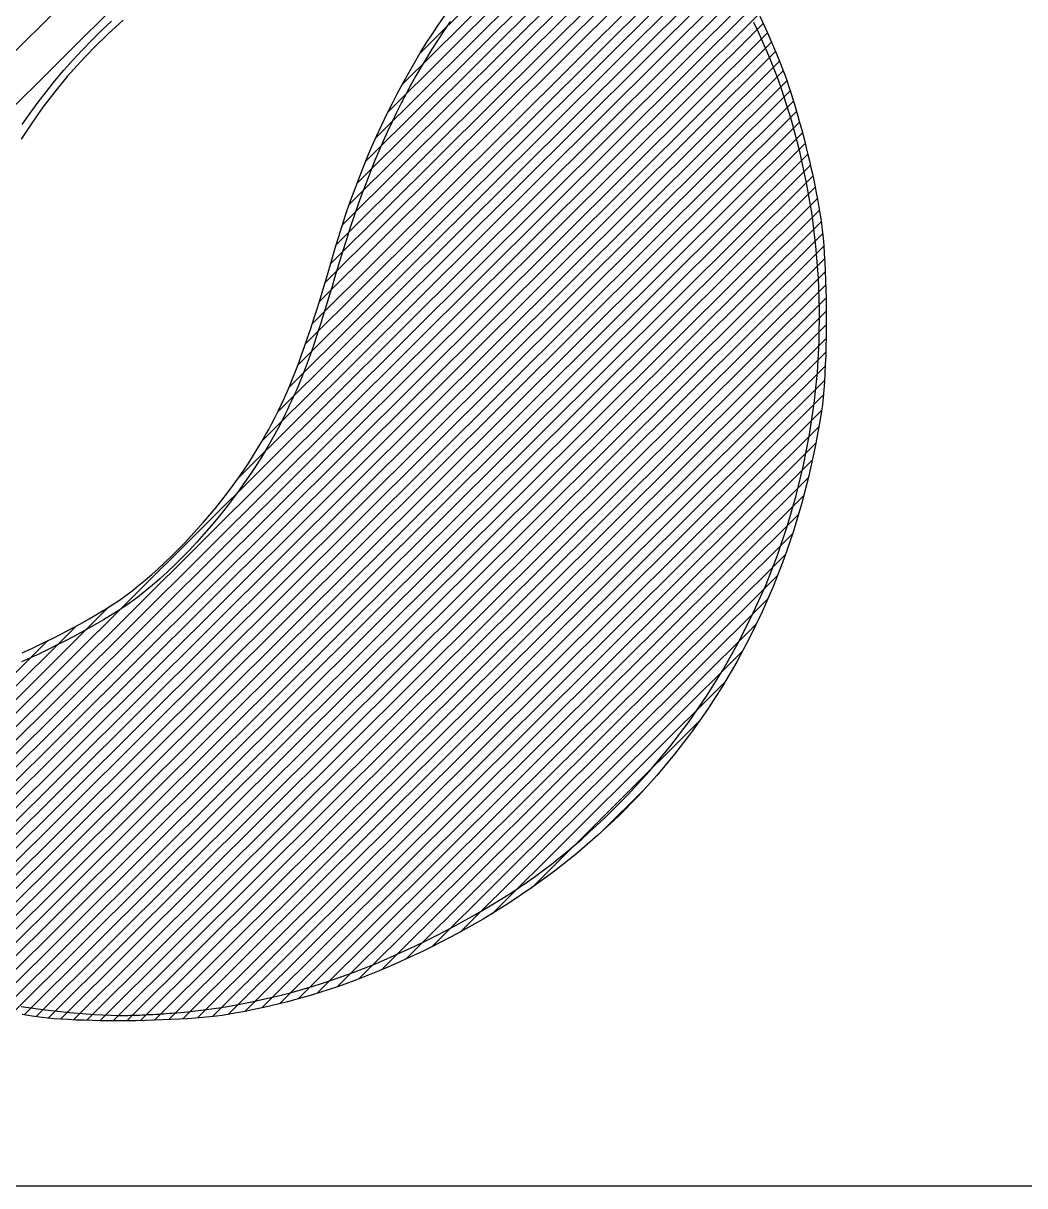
# Model space of a CAD drawing. Extents: x 0 to 420, y -1 to 297.
# Drawn here: x 192.25 to 201.67, y -0.6 to 10.33 of the extents above; entities that cross this region are included whole.
import ezdxf

# ---------------------------------------------------------------- set-up
doc = ezdxf.new("R2010")
doc.units = 0
doc.layers.get('0').update_dxf_attribs({"color": 15, "linetype": 'CONTINUOUS'})
doc.layers.add('SCD_DRAW', color=11, linetype='CONTINUOUS')

# ---------------------------------------------------------------- blocks, each defined once
blk = doc.blocks.new('EX_A3Frame_SysCAD2')
at = {"linetype": 'CONTINUOUS'}
for p, q in [((187.112118, 5.031344), (195.78296, 13.662044)), ((187.112118, 5.031344), (195.78296, 13.662044)), ((187.269975, 4.680573), (196.13285, 13.502416)), ((187.269975, 4.680573), (196.13285, 13.502416)), ((195.19632, 8.252748), (198.469636, 11.51091)), ((195.19632, 8.252748), (198.469636, 11.51091)), ((195.253194, 8.436344), (198.358524, 11.527298)), ((195.253194, 8.436344), (198.358524, 11.527298)), ((195.317493, 8.627516), (198.233002, 11.529528)), ((195.317493, 8.627516), (198.233002, 11.529528)), ((195.390287, 8.826959), (198.100553, 11.524678)), ((195.390287, 8.826959), (198.100553, 11.524678)), ((195.473386, 9.036658), (197.961653, 11.513404)), ((195.473386, 9.036658), (197.961653, 11.513404)), ((195.569239, 9.259028), (197.814347, 11.493742)), ((195.569239, 9.259028), (197.814347, 11.493742)), ((195.090177, 7.893314), (198.601932, 11.388812)), ((195.090177, 7.893314), (198.601932, 11.388812)), ((195.143793, 8.07348), (198.542557, 11.456509)), ((195.143793, 8.07348), (198.542557, 11.456509)), ((195.681658, 9.49791), (197.655584, 11.462698)), ((195.681658, 9.49791), (197.655584, 11.462698)), ((195.816953, 9.759565), (197.480124, 11.415035)), ((195.816953, 9.759565), (197.480124, 11.415035)), ((195.034482, 7.710893), (198.656829, 11.31647)), ((195.034482, 7.710893), (198.656829, 11.31647)), ((195.987438, 10.05625), (197.276909, 11.339752)), ((195.987438, 10.05625), (197.276909, 11.339752)), ((194.906524, 7.317715), (198.764094, 11.157426)), ((194.906524, 7.317715), (198.764094, 11.157426)), ((194.970174, 7.508057), (198.713844, 11.234394)), ((194.970174, 7.508057), (198.713844, 11.234394)), ((194.83541, 7.119946), (198.812947, 11.079069)), ((194.83541, 7.119946), (198.812947, 11.079069)), ((194.751988, 6.910359), (198.860481, 10.99983)), ((194.751988, 6.910359), (198.860481, 10.99983)), ((194.498767, 6.40434), (198.952958, 10.837909)), ((194.498767, 6.40434), (198.952958, 10.837909)), ((194.64569, 6.677568), (198.907173, 10.919321)), ((194.64569, 6.677568), (198.907173, 10.919321)), ((194.27001, 6.04894), (198.99815, 10.755191)), ((194.27001, 6.04894), (198.99815, 10.755191)), ((190.068811, 1.740206), (199.042282, 10.672133)), ((190.068811, 1.740206), (199.042282, 10.672133)), ((190.152714, 1.696735), (199.085625, 10.588291)), ((190.152714, 1.696735), (199.085625, 10.588291)), ((190.237403, 1.653742), (199.128284, 10.503462)), ((190.237403, 1.653742), (199.128284, 10.503462)), ((190.322531, 1.611491), (199.170037, 10.418037)), ((190.322531, 1.611491), (199.170037, 10.418037)), ((196.158629, 10.323421), (196.218461, 10.410454)), ((199.178596, 10.40021), (199.220614, 10.311013)), ((190.408588, 1.570165), (199.210954, 10.331779)), ((190.408588, 1.570165), (199.210954, 10.331779)), ((192.987947, 10.263723), (193.082549, 10.35177)), ((193.189554, 10.360766), (193.050717, 10.234601)), ((196.099892, 10.234896), (196.158629, 10.323421)), ((196.26589, 10.348509), (196.201138, 10.253337)), ((199.166847, 10.248392), (199.123374, 10.341229)), ((199.220614, 10.311013), (199.261112, 10.222105)), ((190.49562, 1.529801), (199.250986, 10.244633)), ((190.49562, 1.529801), (199.250986, 10.244633)), ((192.805483, 10.081349), (192.895576, 10.17357)), ((192.895576, 10.17357), (192.987947, 10.263723)), ((193.050717, 10.234601), (192.917019, 10.104234)), ((196.042271, 10.144919), (196.099892, 10.234896)), ((196.201138, 10.253337), (196.146972, 10.170689)), ((199.208713, 10.155843), (199.166847, 10.248392)), ((199.261112, 10.222105), (199.299817, 10.133964)), ((190.583642, 1.490431), (199.29005, 10.156531)), ((190.583642, 1.490431), (199.29005, 10.156531)), ((190.672689, 1.45208), (199.328042, 10.067363)), ((190.672689, 1.45208), (199.328042, 10.067363)), ((192.717712, 9.987095), (192.805483, 10.081349)), ((192.917019, 10.104234), (192.788608, 9.969816)), ((195.985783, 10.053526), (196.042271, 10.144919)), ((196.094335, 10.088018), (196.043158, 10.005165)), ((196.146972, 10.170689), (196.094335, 10.088018)), ((199.248673, 10.064118), (199.208713, 10.155843)), ((199.286433, 9.973753), (199.248673, 10.064118)), ((199.299817, 10.133964), (199.336456, 10.04707)), ((190.761638, 1.415243), (199.364352, 9.978129)), ((190.761638, 1.415243), (199.364352, 9.978129)), ((192.63231, 9.890849), (192.717712, 9.987095)), ((192.788608, 9.969816), (192.665632, 9.831496)), ((195.876277, 9.86664), (195.930445, 9.960754)), ((195.930445, 9.960754), (195.985783, 10.053526)), ((196.043158, 10.005165), (195.993368, 9.921968)), ((199.321695, 9.885282), (199.286433, 9.973753)), ((199.336456, 10.04707), (199.370756, 9.961901)), ((199.370756, 9.961901), (199.402444, 9.878937)), ((190.852806, 1.379004), (199.399697, 9.886326)), ((190.852806, 1.379004), (199.399697, 9.886326)), ((192.549321, 9.792647), (192.63231, 9.890849)), ((195.823296, 9.771221), (195.876277, 9.86664)), ((195.993368, 9.921968), (195.944894, 9.838265)), ((199.354162, 9.799241), (199.321695, 9.885282)), ((199.402444, 9.878937), (199.419268, 9.832625)), ((190.945085, 1.34387), (199.433252, 9.79274)), ((190.945085, 1.34387), (199.433252, 9.79274)), ((192.468793, 9.692528), (192.549321, 9.792647)), ((192.665632, 9.831496), (192.548237, 9.689424)), ((195.77152, 9.674535), (195.823296, 9.771221)), ((195.897666, 9.753894), (195.851612, 9.668696)), ((195.944894, 9.838265), (195.897666, 9.753894)), ((199.383538, 9.716167), (199.354162, 9.799241)), ((199.419268, 9.832625), (199.436178, 9.784242)), ((199.436178, 9.784242), (199.453135, 9.733943)), ((191.039026, 1.30969), (199.465258, 9.696913)), ((191.039026, 1.30969), (199.465258, 9.696913)), ((192.390769, 9.590527), (192.468793, 9.692528)), ((192.548237, 9.689424), (192.436575, 9.543748)), ((195.720967, 9.576618), (195.77152, 9.674535)), ((195.851612, 9.668696), (195.80666, 9.582507)), ((199.476121, 9.422696), (199.383538, 9.716167)), ((199.453135, 9.733943), (199.470099, 9.681884)), ((199.470099, 9.681884), (199.487032, 9.62822)), ((199.487032, 9.62822), (199.503893, 9.573108)), ((191.133629, 1.276871), (199.495669, 9.600197)), ((191.133629, 1.276871), (199.495669, 9.600197)), ((192.315297, 9.486685), (192.390769, 9.590527)), ((192.436575, 9.543748), (192.330792, 9.39462)), ((195.671655, 9.477507), (195.720967, 9.576618)), ((195.80666, 9.582507), (195.76274, 9.495169)), ((199.503893, 9.573108), (199.520644, 9.516703)), ((199.520644, 9.516703), (199.537242, 9.459161)), ((191.22944, 1.245252), (199.524854, 9.502262)), ((191.22944, 1.245252), (199.524854, 9.502262)), ((192.24242, 9.381037), (192.315297, 9.486685)), ((195.623603, 9.377239), (195.671655, 9.477507)), ((195.719782, 9.406518), (195.677712, 9.316394)), ((195.76274, 9.495169), (195.719782, 9.406518)), ((199.554701, 9.127475), (199.476121, 9.422696)), ((199.537242, 9.459161), (199.553651, 9.400636)), ((191.326393, 1.2149), (199.552907, 9.403328)), ((191.326393, 1.2149), (199.552907, 9.403328)), ((191.424718, 1.185785), (199.57996, 9.303271)), ((191.424718, 1.185785), (199.57996, 9.303271)), ((192.330792, 9.39462), (192.231036, 9.242189)), ((195.576828, 9.275851), (195.623603, 9.377239)), ((195.677712, 9.316394), (195.636461, 9.224635)), ((199.553651, 9.400636), (199.56983, 9.341287)), ((199.56983, 9.341287), (199.585741, 9.281267)), ((191.524353, 1.157974), (199.606023, 9.202229)), ((191.524353, 1.157974), (199.606023, 9.202229)), ((195.531349, 9.173382), (195.576828, 9.275851)), ((195.636461, 9.224635), (195.595958, 9.131081)), ((199.585741, 9.281267), (199.601341, 9.220734)), ((199.601341, 9.220734), (199.616593, 9.159842)), ((191.62408, 1.131821), (199.630803, 9.101476)), ((191.62408, 1.131821), (199.630803, 9.101476)), ((195.487184, 9.069866), (195.531349, 9.173382)), ((195.595958, 9.131081), (195.55613, 9.035569)), ((199.619372, 8.830936), (199.554701, 9.127475)), ((199.616593, 9.159842), (199.631457, 9.098748)), ((199.631457, 9.098748), (199.645893, 9.037608)), ((191.726428, 1.106711), (199.6549, 8.998477)), ((191.726428, 1.106711), (199.6549, 8.998477)), ((195.44435, 8.965341), (195.487184, 9.069866)), ((195.55613, 9.035569), (195.516907, 8.937939)), ((199.645893, 9.037608), (199.659862, 8.976575)), ((199.659862, 8.976575), (199.673323, 8.915808)), ((191.830195, 1.083013), (199.67795, 8.894436)), ((191.830195, 1.083013), (199.67795, 8.894436)), ((195.362751, 8.753414), (195.402866, 8.859845)), ((195.402866, 8.859845), (195.44435, 8.965341)), ((195.516907, 8.937939), (195.478218, 8.838029)), ((199.673323, 8.915808), (199.686239, 8.855461)), ((191.93509, 1.060834), (199.699798, 8.789596)), ((191.93509, 1.060834), (199.699798, 8.789596)), ((195.324021, 8.646086), (195.362751, 8.753414)), ((195.478218, 8.838029), (195.439991, 8.735679)), ((199.67023, 8.533519), (199.619372, 8.830936)), ((199.686239, 8.855461), (199.698568, 8.795691)), ((199.698568, 8.795691), (199.710272, 8.736653)), ((192.041808, 1.040074), (199.720444, 8.683161)), ((192.041808, 1.040074), (199.720444, 8.683161)), ((195.286694, 8.537897), (195.324021, 8.646086)), ((195.439991, 8.735679), (195.402157, 8.630727)), ((199.710272, 8.736653), (199.721309, 8.678503)), ((199.721309, 8.678503), (199.731643, 8.621396)), ((192.150065, 1.020844), (199.739599, 8.575242)), ((192.150065, 1.020844), (199.739599, 8.575242)), ((195.250791, 8.428885), (195.286694, 8.537897)), ((195.402157, 8.630727), (195.364642, 8.52301)), ((199.707369, 8.235656), (199.67023, 8.533519)), ((199.731643, 8.621396), (199.741233, 8.565489)), ((199.741233, 8.565489), (199.750037, 8.510937)), ((192.259784, 1.003203), (199.756687, 8.465399)), ((192.259784, 1.003203), (199.756687, 8.465399)), ((195.216327, 8.319086), (195.250791, 8.428885)), ((195.364642, 8.52301), (195.327377, 8.41237)), ((199.750037, 8.510937), (199.75868, 8.450536)), ((199.75868, 8.450536), (199.766577, 8.385169)), ((192.371236, 0.987155), (199.770139, 8.351802)), ((192.371236, 0.987155), (199.770139, 8.351802)), ((195.183322, 8.208537), (195.216327, 8.319086)), ((195.327377, 8.41237), (195.29029, 8.298643)), ((199.766577, 8.385169), (199.773727, 8.315299)), ((199.773727, 8.315299), (199.780132, 8.241387)), ((192.484811, 0.973218), (199.780617, 8.235247)), ((192.484811, 0.973218), (199.780617, 8.235247)), ((195.146952, 8.084209), (195.183322, 8.208537)), ((195.29029, 8.298643), (195.25331, 8.181669)), ((199.730885, 7.937787), (199.707369, 8.235656)), ((199.780132, 8.241387), (199.78579, 8.163893)), ((192.602951, 0.963322), (199.788823, 8.115925)), ((192.602951, 0.963322), (199.788823, 8.115925)), ((195.25331, 8.181669), (195.216366, 8.061287)), ((199.78579, 8.163893), (199.790701, 8.083279)), ((192.723669, 0.956495), (199.795081, 7.995169)), ((192.723669, 0.956495), (199.795081, 7.995169)), ((195.112009, 7.966202), (195.146952, 8.084209)), ((195.216366, 8.061287), (195.179386, 7.937335)), ((199.790701, 8.083279), (199.794865, 8.000007)), ((199.794865, 8.000007), (199.798282, 7.914537)), ((195.078371, 7.854204), (195.112009, 7.966202)), ((195.179386, 7.937335), (195.155477, 7.856501)), ((199.740874, 7.640344), (199.730885, 7.937787)), ((199.798282, 7.914537), (199.800951, 7.827331)), ((192.84664, 0.951913), (199.799661, 7.872743)), ((192.84664, 0.951913), (199.799661, 7.872743)), ((195.045922, 7.747905), (195.078371, 7.854204)), ((195.132346, 7.779148), (195.109931, 7.705104)), ((195.155477, 7.856501), (195.132346, 7.779148)), ((199.800951, 7.827331), (199.802874, 7.738849)), ((192.971345, 0.949162), (199.802694, 7.748884)), ((192.971345, 0.949162), (199.802694, 7.748884)), ((195.014538, 7.646996), (195.045922, 7.747905)), ((195.109931, 7.705104), (195.088167, 7.634195)), ((199.802874, 7.738849), (199.804047, 7.649555)), ((193.097763, 0.94801), (199.804248, 7.623447)), ((193.097763, 0.94801), (199.804248, 7.623447)), ((194.95449, 7.460101), (194.984101, 7.551164)), ((194.984101, 7.551164), (195.014538, 7.646996)), ((195.066993, 7.566253), (195.046345, 7.501102)), ((195.088167, 7.634195), (195.066993, 7.566253)), ((199.737429, 7.343765), (199.740874, 7.640344)), ((199.804047, 7.649555), (199.804472, 7.559908)), ((199.804472, 7.559908), (199.804149, 7.470368)), ((193.225675, 0.948345), (199.804321, 7.496534)), ((193.225675, 0.948345), (199.804321, 7.496534)), ((193.225675, 0.948345), (199.804321, 7.496534)), ((193.225675, 0.948345), (199.804321, 7.496534)), ((194.925586, 7.373495), (194.95449, 7.460101)), ((195.026159, 7.438571), (195.006373, 7.378489)), ((195.046345, 7.501102), (195.026159, 7.438571)), ((199.804149, 7.470368), (199.803077, 7.3814)), ((193.355051, 0.950137), (199.80285, 7.368085)), ((193.355051, 0.950137), (199.80285, 7.368085)), ((194.897269, 7.291037), (194.925586, 7.373495)), ((195.006373, 7.378489), (194.986924, 7.320684)), ((199.720648, 7.048485), (199.737429, 7.343765)), ((199.803077, 7.3814), (199.801255, 7.293463)), ((193.485943, 0.953437), (199.799698, 7.237962)), ((193.485943, 0.953437), (199.799698, 7.237962)), ((193.485943, 0.953437), (199.799698, 7.237962)), ((194.869417, 7.212415), (194.897269, 7.291037)), ((194.96775, 7.264983), (194.948785, 7.211213)), ((194.986924, 7.320684), (194.96775, 7.264983)), ((199.801255, 7.293463), (199.798685, 7.207018)), ((194.814635, 7.06544), (194.841913, 7.13732)), ((194.841913, 7.13732), (194.869417, 7.212415)), ((194.929968, 7.159204), (194.911235, 7.108784)), ((194.948785, 7.211213), (194.929968, 7.159204)), ((199.795365, 7.122526), (199.791295, 7.04045)), ((199.798685, 7.207018), (199.795365, 7.122526)), ((193.618496, 0.958392), (199.794612, 7.105914)), ((193.618496, 0.958392), (199.794612, 7.105914)), ((194.787464, 6.996465), (194.814635, 7.06544)), ((194.873771, 7.012017), (194.854912, 6.965328)), ((194.892523, 7.059779), (194.873771, 7.012017)), ((194.911235, 7.108784), (194.892523, 7.059779)), ((199.690623, 6.75494), (199.720648, 7.048485)), ((199.791295, 7.04045), (199.786475, 6.96125)), ((193.753003, 0.965293), (199.787152, 6.971506)), ((193.753003, 0.965293), (199.787152, 6.971506)), ((194.732961, 6.865991), (194.76028, 6.930086)), ((194.76028, 6.930086), (194.787464, 6.996465)), ((194.835887, 6.919539), (194.81663, 6.874478)), ((194.854912, 6.965328), (194.835887, 6.919539)), ((199.786475, 6.96125), (199.780904, 6.885387)), ((193.889979, 0.97469), (199.776507, 6.833966)), ((193.889979, 0.97469), (199.776507, 6.833966)), ((194.677445, 6.743413), (194.70539, 6.80387)), ((194.70539, 6.80387), (194.732961, 6.865991)), ((194.777171, 6.785849), (194.756844, 6.741938)), ((194.797079, 6.829972), (194.777171, 6.785849)), ((194.81663, 6.874478), (194.797079, 6.829972)), ((199.774582, 6.813323), (199.76751, 6.745519)), ((199.780904, 6.885387), (199.774582, 6.813323)), ((194.030697, 0.98777), (199.760889, 6.691434)), ((194.030697, 0.98777), (199.760889, 6.691434)), ((194.619954, 6.626248), (194.649006, 6.684309)), ((194.649006, 6.684309), (194.677445, 6.743413)), ((194.736032, 6.698067), (194.714674, 6.654062)), ((194.756844, 6.741938), (194.736032, 6.698067)), ((199.647451, 6.463565), (199.690623, 6.75494)), ((199.759686, 6.682437), (199.751112, 6.624537)), ((199.76751, 6.745519), (199.759686, 6.682437)), ((194.559529, 6.512012), (194.590169, 6.568919)), ((194.590169, 6.568919), (194.619954, 6.626248)), ((194.692707, 6.609753), (194.648639, 6.524357)), ((194.714674, 6.654062), (194.692707, 6.609753)), ((199.751112, 6.624537), (199.70088, 6.347261)), ((194.178499, 1.007904), (199.737034, 6.540704)), ((194.178499, 1.007904), (199.737034, 6.540704)), ((194.495211, 6.398222), (194.527917, 6.455216)), ((194.527917, 6.455216), (194.559529, 6.512012)), ((194.648639, 6.524357), (194.601843, 6.438638)), ((199.591227, 6.174798), (199.647451, 6.463565)), ((194.334638, 1.036296), (199.70837, 6.385148)), ((194.334638, 1.036296), (199.70837, 6.385148)), ((194.461292, 6.340718), (194.495211, 6.398222)), ((194.55247, 6.352777), (194.500674, 6.266957)), ((194.601843, 6.438638), (194.55247, 6.352777)), ((199.70088, 6.347261), (199.641058, 6.075107)), ((194.372635, 6.199144), (194.418062, 6.270076)), ((194.418062, 6.270076), (194.461292, 6.340718)), ((194.500674, 6.266957), (194.446607, 6.181356)), ((194.275739, 6.057007), (194.325148, 6.128072)), ((194.325148, 6.128072), (194.372635, 6.199144)), ((194.446607, 6.181356), (194.390425, 6.096156)), ((194.49554, 1.069468), (199.675402, 6.225349)), ((194.49554, 1.069468), (199.675402, 6.225349)), ((199.522046, 5.889072), (199.591227, 6.174798)), ((194.224547, 5.9861), (194.275739, 6.057007)), ((194.390425, 6.096156), (194.332279, 6.011539)), ((194.66212, 1.108292), (199.6376, 6.060737)), ((194.66212, 1.108292), (199.6376, 6.060737)), ((199.641058, 6.075107), (199.571741, 5.808201)), ((194.117361, 5.845354), (194.171708, 5.915499)), ((194.171708, 5.915499), (194.224547, 5.9861)), ((194.272323, 5.927684), (194.210709, 5.844772)), ((194.332279, 6.011539), (194.272323, 5.927684)), ((194.061644, 5.775812), (194.117361, 5.845354)), ((194.210709, 5.844772), (194.147592, 5.762986)), ((194.835342, 1.153772), (199.594336, 5.890733)), ((194.835342, 1.153772), (199.594336, 5.890733)), ((199.440002, 5.606825), (199.522046, 5.889072)), ((199.571741, 5.808201), (199.493023, 5.546672)), ((193.946652, 5.639136), (194.004696, 5.707023)), ((194.004696, 5.707023), (194.061644, 5.775812)), ((194.147592, 5.762986), (194.083123, 5.682505)), ((195.01653, 1.207136), (199.544773, 5.714415)), ((195.01653, 1.207136), (199.544773, 5.714415)), ((193.887652, 5.5723), (193.946652, 5.639136)), ((194.017458, 5.60351), (193.950747, 5.526182)), ((194.083123, 5.682505), (194.017458, 5.60351)), ((199.345191, 5.328492), (199.440002, 5.606825)), ((193.767337, 5.442377), (193.827835, 5.506664)), ((193.827835, 5.506664), (193.887652, 5.5723)), ((193.950747, 5.526182), (193.883144, 5.450703)), ((195.207006, 1.269746), (199.487892, 5.530812)), ((195.207006, 1.269746), (199.487892, 5.530812)), ((199.493023, 5.546672), (199.404997, 5.290648)), ((193.64485, 5.318444), (193.706295, 5.379587)), ((193.706295, 5.379587), (193.767337, 5.442377)), ((193.814804, 5.377252), (193.745878, 5.306011)), ((193.883144, 5.450703), (193.814804, 5.377252)), ((193.521298, 5.201694), (193.583138, 5.259097)), ((193.583138, 5.259097), (193.64485, 5.318444)), ((193.745878, 5.306011), (193.676521, 5.23716)), ((195.407559, 1.342853), (199.422588, 5.339293)), ((195.407559, 1.342853), (199.422588, 5.339293)), ((199.23771, 5.054507), (199.345191, 5.328492)), ((199.404997, 5.290648), (199.307758, 5.040256)), ((193.397782, 5.093319), (193.459466, 5.146386)), ((193.459466, 5.146386), (193.521298, 5.201694)), ((193.606885, 5.170881), (193.537123, 5.107354)), ((193.676521, 5.23716), (193.606885, 5.170881)), ((193.275406, 4.994509), (193.336382, 5.042644)), ((193.336382, 5.042644), (193.397782, 5.093319)), ((193.467388, 5.04676), (193.397835, 4.989281)), ((193.537123, 5.107354), (193.467388, 5.04676)), ((195.621337, 1.428656), (199.34652, 5.136592)), ((195.621337, 1.428656), (199.34652, 5.136592)), ((199.117651, 4.785309), (199.23771, 5.054507)), ((199.307758, 5.040256), (199.201398, 4.795625)), ((193.155274, 4.906456), (193.214991, 4.949063)), ((193.214991, 4.949063), (193.275406, 4.994509)), ((193.328615, 4.935096), (193.259882, 4.884387)), ((193.397835, 4.989281), (193.328615, 4.935096)), ((189.985554, 1.78432), (193.056906, 4.841452)), ((189.985554, 1.78432), (193.056906, 4.841452)), ((192.950794, 4.776326), (193.025646, 4.82183)), ((193.025646, 4.82183), (193.096394, 4.866835)), ((193.096394, 4.866835), (193.155274, 4.906456)), ((193.19179, 4.837335), (193.133294, 4.79915)), ((193.259882, 4.884387), (193.19179, 4.837335)), ((195.849313, 1.528592), (199.257249, 4.920749)), ((195.849313, 1.528592), (199.257249, 4.920749)), ((192.790011, 4.68435), (192.872146, 4.730455)), ((192.872146, 4.730455), (192.950794, 4.776326)), ((193.006632, 4.721155), (192.938894, 4.681545)), ((193.071503, 4.760389), (193.006632, 4.721155)), ((193.133294, 4.79915), (193.071503, 4.760389)), ((198.98511, 4.521332), (199.117651, 4.785309)), ((199.201398, 4.795625), (199.086015, 4.556882)), ((189.902544, 1.829396), (192.747382, 4.661063)), ((189.902544, 1.829396), (192.747382, 4.661063)), ((192.616499, 4.591967), (192.704692, 4.638143)), ((192.704692, 4.638143), (192.790011, 4.68435)), ((192.795682, 4.601598), (192.720636, 4.561461)), ((192.868506, 4.641659), (192.795682, 4.601598)), ((192.938894, 4.681545), (192.868506, 4.641659)), ((196.093533, 1.644444), (199.150486, 4.687245)), ((196.093533, 1.644444), (199.150486, 4.687245)), ((189.820781, 1.874996), (192.482765, 4.524657)), ((189.820781, 1.874996), (192.482765, 4.524657)), ((192.337741, 4.454936), (192.432716, 4.500231)), ((192.432716, 4.500231), (192.525738, 4.545952)), ((192.525738, 4.545952), (192.616499, 4.591967)), ((192.643584, 4.521348), (192.564741, 4.48136)), ((192.720636, 4.561461), (192.643584, 4.521348)), ((198.840184, 4.263012), (198.98511, 4.521332)), ((199.086015, 4.556882), (198.961699, 4.324157)), ((192.241119, 4.410199), (192.337741, 4.454936)), ((192.402538, 4.402154), (192.319609, 4.363136)), ((192.48432, 4.441596), (192.402538, 4.402154)), ((192.564741, 4.48136), (192.48432, 4.441596)), ((196.359171, 1.781869), (199.019884, 4.430263)), ((196.359171, 1.781869), (199.019884, 4.430263)), ((192.319609, 4.363136), (192.235747, 4.324643)), ((198.961699, 4.324157), (198.828546, 4.097576)), ((198.682966, 4.010785), (198.840184, 4.263012)), ((196.661781, 1.956093), (198.852287, 4.136458)), ((196.661781, 1.956093), (198.852287, 4.136458)), ((198.828546, 4.097576), (198.686651, 3.877268)), ((198.513553, 3.765086), (198.682966, 4.010785)), ((198.686651, 3.877268), (198.536107, 3.66336)), ((197.033562, 2.199204), (198.615457, 3.773776)), ((197.033562, 2.199204), (198.615457, 3.773776)), ((198.332037, 3.526352), (198.513553, 3.765086)), ((198.536107, 3.66336), (198.377008, 3.455981)), ((198.138516, 3.295018), (198.332037, 3.526352)), ((198.377008, 3.455981), (198.209448, 3.25526)), ((197.933085, 3.07152), (198.138516, 3.295018)), ((198.209448, 3.25526), (198.033521, 3.061322)), ((197.673927, 2.70962), (198.110057, 3.143732)), ((197.673927, 2.70962), (198.110057, 3.143732)), ((197.860581, 2.997084), (197.933085, 3.07152)), ((197.788727, 2.925036), (197.860581, 2.997084)), ((198.033521, 3.061322), (197.849322, 2.874297)), ((197.646295, 2.787621), (197.717355, 2.855256)), ((197.849322, 2.874297), (197.656944, 2.694313)), ((197.717355, 2.855256), (197.788727, 2.925036)), ((197.575382, 2.722009), (197.646295, 2.787621)), ((197.433314, 2.596372), (197.504444, 2.6583)), ((197.656944, 2.694313), (197.456482, 2.521498)), ((197.504444, 2.6583), (197.575382, 2.722009)), ((197.456482, 2.521498), (197.248029, 2.35598)), ((197.289805, 2.47737), (197.361824, 2.536102)), ((197.361824, 2.536102), (197.433314, 2.596372)), ((197.14351, 2.364031), (197.21709, 2.420054)), ((197.21709, 2.420054), (197.289805, 2.47737)), ((196.993078, 2.255383), (197.068894, 2.309182)), ((197.248029, 2.35598), (197.03168, 2.197886)), ((197.068894, 2.309182), (197.14351, 2.364031)), ((197.03168, 2.197886), (196.807529, 2.047345)), ((196.837165, 2.150452), (196.915891, 2.202514)), ((196.915891, 2.202514), (196.993078, 2.255383)), ((196.674422, 2.048266), (196.756732, 2.099078)), ((196.756732, 2.099078), (196.837165, 2.150452)), ((196.503505, 1.947852), (196.59007, 1.997899)), ((196.807529, 2.047345), (196.575669, 1.904484)), ((196.59007, 1.997899), (196.674422, 2.048266)), ((196.323064, 1.848238), (196.414559, 1.898006)), ((196.575669, 1.904484), (196.336196, 1.769432)), ((196.414559, 1.898006), (196.503505, 1.947852)), ((196.336196, 1.769432), (196.089203, 1.642317)), ((196.131755, 1.748448), (196.228852, 1.798425)), ((196.228852, 1.798425), (196.323064, 1.848238)), ((195.837498, 1.60522), (195.934469, 1.65084)), ((195.934469, 1.65084), (196.031603, 1.698185)), ((196.089203, 1.642317), (196.005424, 1.601663)), ((196.031603, 1.698185), (196.131755, 1.748448)), ((195.643949, 1.519127), (195.740665, 1.561318)), ((195.740665, 1.561318), (195.837498, 1.60522)), ((195.922578, 1.562437), (195.84058, 1.524612)), ((196.005424, 1.601663), (195.922578, 1.562437)), ((195.354269, 1.402755), (195.450774, 1.439852)), ((195.450774, 1.439852), (195.547326, 1.47864)), ((195.547326, 1.47864), (195.643949, 1.519127)), ((195.678821, 1.45306), (195.598898, 1.41928)), ((195.759355, 1.488162), (195.678821, 1.45306)), ((195.84058, 1.524612), (195.759355, 1.488162)), ((195.064812, 1.301548), (195.161311, 1.33361)), ((195.161311, 1.33361), (195.257789, 1.367343)), ((195.257789, 1.367343), (195.354269, 1.402755)), ((195.362002, 1.325607), (195.283728, 1.296849)), ((195.440568, 1.355579), (195.362002, 1.325607)), ((195.519506, 1.386795), (195.440568, 1.355579)), ((195.598898, 1.41928), (195.519506, 1.386795)), ((194.678148, 1.189887), (194.77496, 1.215328)), ((194.77496, 1.215328), (194.871659, 1.242413)), ((194.871659, 1.242413), (194.968269, 1.271152)), ((194.968269, 1.271152), (195.064812, 1.301548)), ((195.049867, 1.21761), (194.971967, 1.193453)), ((195.12774, 1.242878), (195.049867, 1.21761)), ((195.205667, 1.269282), (195.12774, 1.242878)), ((195.283728, 1.296849), (195.205667, 1.269282)), ((194.191598, 1.08713), (194.289316, 1.104443)), ((194.289316, 1.104443), (194.386807, 1.12337)), ((194.386807, 1.12337), (194.484094, 1.143915)), ((194.484094, 1.143915), (194.5812, 1.166084)), ((194.658514, 1.107401), (194.579288, 1.088399)), ((194.5812, 1.166084), (194.678148, 1.189887)), ((194.737315, 1.127381), (194.658514, 1.107401)), ((194.81577, 1.148365), (194.737315, 1.127381)), ((194.893961, 1.17038), (194.81577, 1.148365)), ((194.971967, 1.193453), (194.893961, 1.17038)), ((192.230058, 1.083834), (192.458749, 1.050943)), ((192.333938, 0.992317), (192.239767, 1.006284)), ((192.428563, 0.979623), (192.333938, 0.992317)), ((192.458749, 1.050943), (192.688746, 1.025806)), ((192.688746, 1.025806), (192.919784, 1.008544)), ((192.919784, 1.008544), (193.151603, 0.999276)), ((193.151603, 0.999276), (193.166154, 0.999035)), ((193.166154, 0.999035), (193.182032, 0.998934)), ((193.182032, 0.998934), (193.199153, 0.998971)), ((193.199153, 0.998971), (193.217436, 0.999139)), ((193.217436, 0.999139), (193.236796, 0.999438)), ((193.236796, 0.999438), (193.25715, 0.999861)), ((193.25715, 0.999861), (193.278415, 1.000405)), ((193.278415, 1.000405), (193.30051, 1.001068)), ((193.30051, 1.001068), (193.323348, 1.001843)), ((193.323348, 1.001843), (193.346848, 1.002729)), ((193.346848, 1.002729), (193.370927, 1.003721)), ((193.370927, 1.003721), (193.395503, 1.004814)), ((193.395503, 1.004814), (193.420489, 1.006007)), ((193.420489, 1.006007), (193.445806, 1.007294)), ((193.445806, 1.007294), (193.47137, 1.008671)), ((193.47137, 1.008671), (193.497096, 1.010135)), ((193.497096, 1.010135), (193.522902, 1.011682)), ((193.522902, 1.011682), (193.548705, 1.013309)), ((193.548705, 1.013309), (193.574422, 1.01501)), ((193.574422, 1.01501), (193.599969, 1.016783)), ((193.599969, 1.016783), (193.625264, 1.018625)), ((193.625264, 1.018625), (193.650223, 1.020529)), ((193.650223, 1.020529), (193.674764, 1.022494)), ((193.674764, 1.022494), (193.698803, 1.024514)), ((193.698803, 1.024514), (193.797999, 1.033866)), ((193.698803, 1.024514), (193.698803, 1.024514)), ((193.797999, 1.033866), (193.896853, 1.044797)), ((193.896853, 1.044797), (193.99539, 1.057313)), ((194.006156, 0.985168), (193.940602, 0.97892)), ((193.99539, 1.057313), (194.09363, 1.071422)), ((194.067229, 0.991959), (194.006156, 0.985168)), ((194.123337, 0.999286), (194.067229, 0.991959)), ((194.09363, 1.071422), (194.191598, 1.08713)), ((194.174003, 1.007139), (194.123337, 0.999286)), ((194.256546, 1.021646), (194.174003, 1.007139)), ((194.338267, 1.036999), (194.256546, 1.021646)), ((194.419245, 1.053224), (194.338267, 1.036999)), ((194.499559, 1.07035), (194.419245, 1.053224)), ((194.579288, 1.088399), (194.499559, 1.07035)), ((192.428563, 0.979623), (192.428563, 0.979623)), ((192.482808, 0.973423), (192.428563, 0.979623)), ((192.542186, 0.967918), (192.482808, 0.973423)), ((192.606216, 0.963099), (192.542186, 0.967918)), ((192.674416, 0.95896), (192.606216, 0.963099)), ((192.746308, 0.955493), (192.674416, 0.95896)), ((192.821408, 0.952688), (192.746308, 0.955493)), ((192.899238, 0.950542), (192.821408, 0.952688)), ((192.979316, 0.949043), (192.899238, 0.950542)), ((193.06116, 0.948186), (192.979316, 0.949043)), ((193.144291, 0.947963), (193.06116, 0.948186)), ((193.228229, 0.948366), (193.144291, 0.947963)), ((193.312491, 0.949388), (193.228229, 0.948366)), ((193.396597, 0.95102), (193.312491, 0.949388)), ((193.480068, 0.953256), (193.396597, 0.95102)), ((193.56242, 0.956088), (193.480068, 0.953256)), ((193.643176, 0.959508), (193.56242, 0.956088)), ((193.721853, 0.963509), (193.643176, 0.959508)), ((193.797969, 0.968084), (193.721853, 0.963509)), ((193.871047, 0.973223), (193.797969, 0.968084)), ((193.940602, 0.97892), (193.871047, 0.973223)), ((-0.226262, -0.603703), (420.273738, -0.603703))]:
    blk.add_line(p, q, dxfattribs=at)

msp = doc.modelspace()

# ---------------------------------------------------------------- block references
at = {"layer": 'SCD_DRAW', "color": 10}
msp.add_blockref('EX_A3Frame_SysCAD2', (0, 0), dxfattribs=at)

doc.saveas('drawing.dxf')
